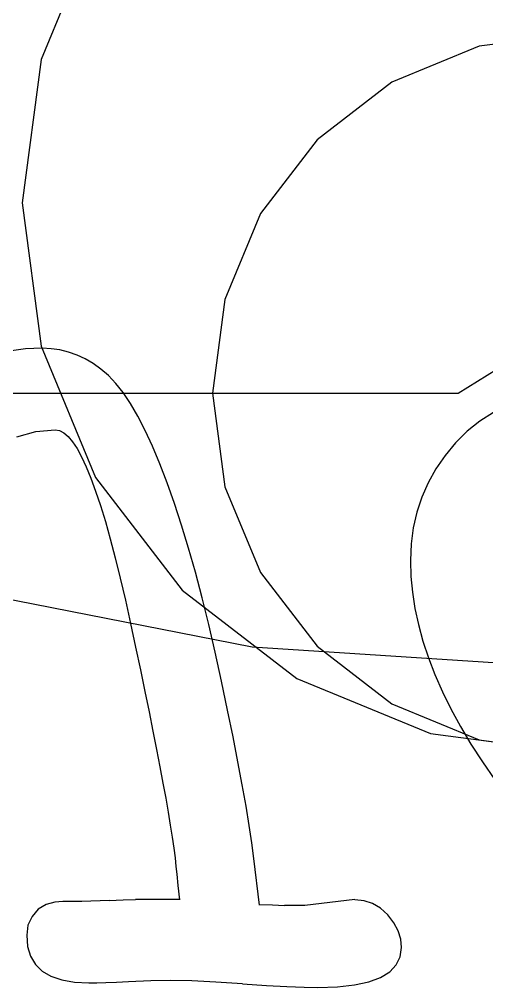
# Model space of a CAD drawing. Extents: x -257 to 298, y -311 to 343.
# Drawn here: x -3.4 to -0.52, y 7.48 to 13.45 of the extents above; entities that cross this region are included whole.
import ezdxf

# ---------------------------------------------------------------- set-up
doc = ezdxf.new("R2010")
doc.units = 0

msp = doc.modelspace()

# ---------------------------------------------------------------- linework, layer by layer
at = {"layer": 'Layer 1'}
for p, q in [((-2.932939, 14.00923), (-3.269434, 13.199539)), ((-2.932939, 14.00923), (-3.269434, 13.199539)), ((-2.932939, 14.00923), (-3.269434, 13.199539)), ((-2.932939, 14.00923), (-3.269434, 13.199539)), ((-2.932939, 14.00923), (-3.269434, 13.199539)), ((-2.932939, 14.00923), (-3.269434, 13.199539)), ((-2.932939, 14.00923), (-3.269434, 13.199539)), ((-2.932939, 14.00923), (-3.269434, 13.199539)), ((-2.932939, 14.00923), (-3.269434, 13.199539)), ((-2.932939, 14.00923), (-3.269434, 13.199539)), ((0, 13.35593), (-0.56823, 13.281798)), ((0, 13.35593), (-0.56823, 13.281798)), ((0, 13.35593), (-0.56823, 13.281798)), ((0, 13.35593), (-0.56823, 13.281798)), ((0, 13.35593), (-0.56823, 13.281798)), ((0, 13.35593), (-0.56823, 13.281798)), ((0, 13.35593), (-0.56823, 13.281798)), ((0, 13.35593), (-0.56823, 13.281798)), ((-0.56823, 13.281798), (-1.106665, 13.0594)), ((-0.56823, 13.281798), (-1.106665, 13.0594)), ((-0.56823, 13.281798), (-1.106665, 13.0594)), ((-0.56823, 13.281798), (-1.106665, 13.0594)), ((-0.56823, 13.281798), (-1.106665, 13.0594)), ((-0.56823, 13.281798), (-1.106665, 13.0594)), ((-0.56823, 13.281798), (-1.106665, 13.0594)), ((-0.56823, 13.281798), (-1.106665, 13.0594)), ((-3.269434, 13.199539), (-3.386665, 12.3159)), ((-3.269434, 13.199539), (-3.386665, 12.3159)), ((-3.269434, 13.199539), (-3.386665, 12.3159)), ((-3.269434, 13.199539), (-3.386665, 12.3159)), ((-3.269434, 13.199539), (-3.386665, 12.3159)), ((-3.269434, 13.199539), (-3.386665, 12.3159)), ((-3.269434, 13.199539), (-3.386665, 12.3159)), ((-3.269434, 13.199539), (-3.386665, 12.3159)), ((-3.269434, 13.199539), (-3.386665, 12.3159)), ((-3.269434, 13.199539), (-3.386665, 12.3159)), ((-1.106665, 13.0594), (-1.568484, 12.704301)), ((-1.106665, 13.0594), (-1.568484, 12.704301)), ((-1.106665, 13.0594), (-1.568484, 12.704301)), ((-1.106665, 13.0594), (-1.568484, 12.704301)), ((-1.106665, 13.0594), (-1.568484, 12.704301)), ((-1.106665, 13.0594), (-1.568484, 12.704301)), ((-1.106665, 13.0594), (-1.568484, 12.704301)), ((-1.106665, 13.0594), (-1.568484, 12.704301)), ((-1.568484, 12.704301), (-1.9168, 12.249265)), ((-1.568484, 12.704301), (-1.9168, 12.249265)), ((-1.568484, 12.704301), (-1.9168, 12.249265)), ((-1.568484, 12.704301), (-1.9168, 12.249265)), ((-1.568484, 12.704301), (-1.9168, 12.249265)), ((-1.568484, 12.704301), (-1.9168, 12.249265)), ((-1.568484, 12.704301), (-1.9168, 12.249265)), ((-1.568484, 12.704301), (-1.9168, 12.249265)), ((-3.386665, 12.3159), (-3.269433, 11.432261)), ((-3.386665, 12.3159), (-3.269433, 11.432261)), ((-3.386665, 12.3159), (-3.269433, 11.432261)), ((-3.386665, 12.3159), (-3.269433, 11.432261)), ((-3.386665, 12.3159), (-3.269433, 11.432261)), ((-3.386665, 12.3159), (-3.269433, 11.432261)), ((-3.386665, 12.3159), (-3.269433, 11.432261)), ((-3.386665, 12.3159), (-3.269433, 11.432261)), ((-3.386665, 12.3159), (-3.269433, 11.432261)), ((-3.386665, 12.3159), (-3.269433, 11.432261)), ((-1.9168, 12.249265), (-2.136715, 11.720097)), ((-1.9168, 12.249265), (-2.136715, 11.720097)), ((-1.9168, 12.249265), (-2.136715, 11.720097)), ((-1.9168, 12.249265), (-2.136715, 11.720097)), ((-1.9168, 12.249265), (-2.136715, 11.720097)), ((-1.9168, 12.249265), (-2.136715, 11.720097)), ((-1.9168, 12.249265), (-2.136715, 11.720097)), ((-1.9168, 12.249265), (-2.136715, 11.720097)), ((-2.136715, 11.720097), (-2.21333, 11.1426)), ((-2.136715, 11.720097), (-2.21333, 11.1426)), ((-2.136715, 11.720097), (-2.21333, 11.1426)), ((-2.136715, 11.720097), (-2.21333, 11.1426)), ((-2.136715, 11.720097), (-2.21333, 11.1426)), ((-2.136715, 11.720097), (-2.21333, 11.1426)), ((-2.136715, 11.720097), (-2.21333, 11.1426)), ((-2.136715, 11.720097), (-2.21333, 11.1426)), ((-3.365113, 11.415067), (-3.465274, 11.401238)), ((-3.365113, 11.415067), (-3.465274, 11.401238)), ((-3.365113, 11.415067), (-3.465274, 11.401238)), ((-3.365113, 11.415067), (-3.465274, 11.401238)), ((-3.365113, 11.415067), (-3.465274, 11.401238)), ((-3.26279, 11.4193), (-3.365113, 11.415067)), ((-3.26279, 11.4193), (-3.365113, 11.415067)), ((-3.26279, 11.4193), (-3.365113, 11.415067)), ((-3.26279, 11.4193), (-3.365113, 11.415067)), ((-3.26279, 11.4193), (-3.365113, 11.415067)), ((-3.269433, 11.432261), (-2.932936, 10.62257)), ((-3.269433, 11.432261), (-2.932936, 10.62257)), ((-3.269433, 11.432261), (-2.932936, 10.62257)), ((-3.269433, 11.432261), (-2.932936, 10.62257)), ((-3.269433, 11.432261), (-2.932936, 10.62257)), ((-3.269433, 11.432261), (-2.932936, 10.62257)), ((-3.269433, 11.432261), (-2.932936, 10.62257)), ((-3.269433, 11.432261), (-2.932936, 10.62257)), ((-3.269433, 11.432261), (-2.932936, 10.62257)), ((-3.269433, 11.432261), (-2.932936, 10.62257)), ((-3.206588, 11.416233), (-3.262793, 11.419056)), ((-3.206588, 11.416233), (-3.262793, 11.419056)), ((-3.206588, 11.416233), (-3.262793, 11.419056)), ((-3.206588, 11.416233), (-3.262793, 11.419056)), ((-3.206588, 11.416233), (-3.262793, 11.419056)), ((-3.152544, 11.408331), (-3.206588, 11.416233)), ((-3.152544, 11.408331), (-3.206588, 11.416233)), ((-3.152544, 11.408331), (-3.206588, 11.416233)), ((-3.152544, 11.408331), (-3.206588, 11.416233)), ((-3.152544, 11.408331), (-3.206588, 11.416233)), ((-3.099221, 11.395349), (-3.152544, 11.408331)), ((-3.099221, 11.395349), (-3.152544, 11.408331)), ((-3.099221, 11.395349), (-3.152544, 11.408331)), ((-3.099221, 11.395349), (-3.152544, 11.408331)), ((-3.099221, 11.395349), (-3.152544, 11.408331)), ((-3.047339, 11.376722), (-3.099221, 11.395349)), ((-3.047339, 11.376722), (-3.099221, 11.395349)), ((-3.047339, 11.376722), (-3.099221, 11.395349)), ((-3.047339, 11.376722), (-3.099221, 11.395349)), ((-3.047339, 11.376722), (-3.099221, 11.395349)), ((-2.996898, 11.353016), (-3.047339, 11.376722)), ((-2.996898, 11.353016), (-3.047339, 11.376722)), ((-2.996898, 11.353016), (-3.047339, 11.376722)), ((-2.996898, 11.353016), (-3.047339, 11.376722)), ((-2.996898, 11.353016), (-3.047339, 11.376722)), ((-2.947899, 11.324173), (-2.996898, 11.353016)), ((-2.947899, 11.324173), (-2.996898, 11.353016)), ((-2.947899, 11.324173), (-2.996898, 11.353016)), ((-2.947899, 11.324173), (-2.996898, 11.353016)), ((-2.947899, 11.324173), (-2.996898, 11.353016)), ((-2.900341, 11.2896), (-2.947899, 11.324173)), ((-2.900341, 11.2896), (-2.947899, 11.324173)), ((-2.900341, 11.2896), (-2.947899, 11.324173)), ((-2.900341, 11.2896), (-2.947899, 11.324173)), ((-2.900341, 11.2896), (-2.947899, 11.324173)), ((-2.854223, 11.249948), (-2.900341, 11.2896)), ((-2.854223, 11.249948), (-2.900341, 11.2896)), ((-2.854223, 11.249948), (-2.900341, 11.2896)), ((-2.854223, 11.249948), (-2.900341, 11.2896)), ((-2.854223, 11.249948), (-2.900341, 11.2896)), ((-0.698142, 11.1426), (-0.459628, 11.290005)), ((-0.698142, 11.1426), (-0.459628, 11.290005)), ((-0.698142, 11.1426), (-0.459628, 11.290005)), ((-0.698142, 11.1426), (-0.459628, 11.290005)), ((-0.698142, 11.1426), (-0.459628, 11.290005)), ((-0.698142, 11.1426), (-0.459628, 11.290005)), ((-0.698142, 11.1426), (-0.459628, 11.290005)), ((-0.698142, 11.1426), (-0.459628, 11.290005)), ((-0.698142, 11.1426), (-0.459628, 11.290005)), ((-0.698142, 11.1426), (-0.459628, 11.290005)), ((-2.808827, 11.202394), (-2.854223, 11.249948)), ((-2.808827, 11.202394), (-2.854223, 11.249948)), ((-2.808827, 11.202394), (-2.854223, 11.249948)), ((-2.808827, 11.202394), (-2.854223, 11.249948)), ((-2.808827, 11.202394), (-2.854223, 11.249948)), ((-2.76343, 11.14547), (-2.808827, 11.202394)), ((-2.76343, 11.14547), (-2.808827, 11.202394)), ((-2.76343, 11.14547), (-2.808827, 11.202394)), ((-2.76343, 11.14547), (-2.808827, 11.202394)), ((-2.76343, 11.14547), (-2.808827, 11.202394)), ((-26.8266, 11.1425), (-0.698141, 11.1425)), ((-26.8266, 11.1425), (-0.698141, 11.1425)), ((-26.8266, 11.1425), (-0.698141, 11.1425)), ((-26.8266, 11.1425), (-0.698141, 11.1425)), ((-26.8266, 11.1425), (-0.698141, 11.1425)), ((-26.8266, 11.1425), (-0.698141, 11.1425)), ((-26.8266, 11.1425), (-0.698141, 11.1425)), ((-26.8266, 11.1425), (-0.698141, 11.1425)), ((-26.8266, 11.1425), (-0.698141, 11.1425)), ((-26.8266, 11.1425), (-0.698141, 11.1425)), ((-2.718034, 11.077736), (-2.76343, 11.14547)), ((-2.718034, 11.077736), (-2.76343, 11.14547)), ((-2.718034, 11.077736), (-2.76343, 11.14547)), ((-2.718034, 11.077736), (-2.76343, 11.14547)), ((-2.718034, 11.077736), (-2.76343, 11.14547)), ((-2.21333, 11.1426), (-2.136715, 10.565103)), ((-2.21333, 11.1426), (-2.136715, 10.565103)), ((-2.21333, 11.1426), (-2.136715, 10.565103)), ((-2.21333, 11.1426), (-2.136715, 10.565103)), ((-2.21333, 11.1426), (-2.136715, 10.565103)), ((-2.21333, 11.1426), (-2.136715, 10.565103)), ((-2.21333, 11.1426), (-2.136715, 10.565103)), ((-2.21333, 11.1426), (-2.136715, 10.565103)), ((-2.672637, 10.999928), (-2.718034, 11.077736)), ((-2.672637, 10.999928), (-2.718034, 11.077736)), ((-2.672637, 10.999928), (-2.718034, 11.077736)), ((-2.672637, 10.999928), (-2.718034, 11.077736)), ((-2.672637, 10.999928), (-2.718034, 11.077736)), ((-2.62724, 10.912016), (-2.672637, 10.999928)), ((-2.62724, 10.912016), (-2.672637, 10.999928)), ((-2.62724, 10.912016), (-2.672637, 10.999928)), ((-2.62724, 10.912016), (-2.672637, 10.999928)), ((-2.62724, 10.912016), (-2.672637, 10.999928)), ((-0.481348, 11.022317), (-0.564215, 10.969711)), ((-0.481348, 11.022317), (-0.564215, 10.969711)), ((-0.481348, 11.022317), (-0.564215, 10.969711)), ((-0.481348, 11.022317), (-0.564215, 10.969711)), ((-0.481348, 11.022317), (-0.564215, 10.969711)), ((-0.564215, 10.969711), (-0.642038, 10.907029)), ((-0.564215, 10.969711), (-0.642038, 10.907029)), ((-0.564215, 10.969711), (-0.642038, 10.907029)), ((-0.564215, 10.969711), (-0.642038, 10.907029)), ((-0.564215, 10.969711), (-0.642038, 10.907029)), ((-3.419151, 10.872408), (-3.300976, 10.90557)), ((-3.419151, 10.872408), (-3.300976, 10.90557)), ((-3.419151, 10.872408), (-3.300976, 10.90557)), ((-3.419151, 10.872408), (-3.300976, 10.90557)), ((-3.419151, 10.872408), (-3.300976, 10.90557)), ((-3.300976, 10.90557), (-3.182801, 10.916294)), ((-3.300976, 10.90557), (-3.182801, 10.916294)), ((-3.300976, 10.90557), (-3.182801, 10.916294)), ((-3.300976, 10.90557), (-3.182801, 10.916294)), ((-3.300976, 10.90557), (-3.182801, 10.916294)), ((-3.18281, 10.9163), (-3.156149, 10.912067)), ((-3.18281, 10.9163), (-3.156149, 10.912067)), ((-3.18281, 10.9163), (-3.156149, 10.912067)), ((-3.18281, 10.9163), (-3.156149, 10.912067)), ((-3.18281, 10.9163), (-3.156149, 10.912067)), ((-3.156149, 10.912067), (-3.129487, 10.897673)), ((-3.156149, 10.912067), (-3.129487, 10.897673)), ((-3.156149, 10.912067), (-3.129487, 10.897673)), ((-3.156149, 10.912067), (-3.129487, 10.897673)), ((-3.156149, 10.912067), (-3.129487, 10.897673)), ((-3.129487, 10.897673), (-3.102826, 10.874531)), ((-3.129487, 10.897673), (-3.102826, 10.874531)), ((-3.129487, 10.897673), (-3.102826, 10.874531)), ((-3.129487, 10.897673), (-3.102826, 10.874531)), ((-3.129487, 10.897673), (-3.102826, 10.874531)), ((-3.102826, 10.874531), (-3.075444, 10.841398)), ((-3.102826, 10.874531), (-3.075444, 10.841398)), ((-3.102826, 10.874531), (-3.075444, 10.841398)), ((-3.102826, 10.874531), (-3.075444, 10.841398)), ((-3.102826, 10.874531), (-3.075444, 10.841398)), ((-2.581844, 10.814734), (-2.62724, 10.912016)), ((-2.581844, 10.814734), (-2.62724, 10.912016)), ((-2.581844, 10.814734), (-2.62724, 10.912016)), ((-2.581844, 10.814734), (-2.62724, 10.912016)), ((-2.581844, 10.814734), (-2.62724, 10.912016)), ((-0.642038, 10.907029), (-0.714096, 10.834978)), ((-0.642038, 10.907029), (-0.714096, 10.834978)), ((-0.642038, 10.907029), (-0.714096, 10.834978)), ((-0.642038, 10.907029), (-0.714096, 10.834978)), ((-0.642038, 10.907029), (-0.714096, 10.834978)), ((-3.075444, 10.841398), (-3.047341, 10.799601)), ((-3.075444, 10.841398), (-3.047341, 10.799601)), ((-3.075444, 10.841398), (-3.047341, 10.799601)), ((-3.075444, 10.841398), (-3.047341, 10.799601)), ((-3.075444, 10.841398), (-3.047341, 10.799601)), ((-2.537168, 10.706643), (-2.581844, 10.814734)), ((-2.537168, 10.706643), (-2.581844, 10.814734)), ((-2.537168, 10.706643), (-2.581844, 10.814734)), ((-2.537168, 10.706643), (-2.581844, 10.814734)), ((-2.537168, 10.706643), (-2.581844, 10.814734)), ((-0.714096, 10.834978), (-0.779669, 10.756436)), ((-0.714096, 10.834978), (-0.779669, 10.756436)), ((-0.714096, 10.834978), (-0.779669, 10.756436)), ((-0.714096, 10.834978), (-0.779669, 10.756436)), ((-0.714096, 10.834978), (-0.779669, 10.756436)), ((-3.047341, 10.799601), (-3.019237, 10.748434)), ((-3.047341, 10.799601), (-3.019237, 10.748434)), ((-3.047341, 10.799601), (-3.019237, 10.748434)), ((-3.047341, 10.799601), (-3.019237, 10.748434)), ((-3.047341, 10.799601), (-3.019237, 10.748434)), ((-0.779669, 10.756436), (-0.835874, 10.674281)), ((-0.779669, 10.756436), (-0.835874, 10.674281)), ((-0.779669, 10.756436), (-0.835874, 10.674281)), ((-0.779669, 10.756436), (-0.835874, 10.674281)), ((-0.779669, 10.756436), (-0.835874, 10.674281)), ((-3.019237, 10.748434), (-2.991133, 10.687192)), ((-3.019237, 10.748434), (-2.991133, 10.687192)), ((-3.019237, 10.748434), (-2.991133, 10.687192)), ((-3.019237, 10.748434), (-2.991133, 10.687192)), ((-3.019237, 10.748434), (-2.991133, 10.687192)), ((-2.491772, 10.588477), (-2.537168, 10.706643)), ((-2.491772, 10.588477), (-2.537168, 10.706643)), ((-2.491772, 10.588477), (-2.537168, 10.706643)), ((-2.491772, 10.588477), (-2.537168, 10.706643)), ((-2.491772, 10.588477), (-2.537168, 10.706643)), ((-2.991133, 10.687192), (-2.96231, 10.617286)), ((-2.991133, 10.687192), (-2.96231, 10.617286)), ((-2.991133, 10.687192), (-2.96231, 10.617286)), ((-2.991133, 10.687192), (-2.96231, 10.617286)), ((-2.991133, 10.687192), (-2.96231, 10.617286)), ((-0.835874, 10.674281), (-0.884153, 10.588542)), ((-0.835874, 10.674281), (-0.884153, 10.588542)), ((-0.835874, 10.674281), (-0.884153, 10.588542)), ((-0.835874, 10.674281), (-0.884153, 10.588542)), ((-0.835874, 10.674281), (-0.884153, 10.588542)), ((-2.96231, 10.617286), (-2.932766, 10.53801)), ((-2.96231, 10.617286), (-2.932766, 10.53801)), ((-2.96231, 10.617286), (-2.932766, 10.53801)), ((-2.96231, 10.617286), (-2.932766, 10.53801)), ((-2.96231, 10.617286), (-2.932766, 10.53801)), ((-2.932936, 10.62257), (-2.399971, 9.926311)), ((-2.932936, 10.62257), (-2.399971, 9.926311)), ((-2.932936, 10.62257), (-2.399971, 9.926311)), ((-2.932936, 10.62257), (-2.399971, 9.926311)), ((-2.932936, 10.62257), (-2.399971, 9.926311)), ((-2.932936, 10.62257), (-2.399971, 9.926311)), ((-2.932936, 10.62257), (-2.399971, 9.926311)), ((-2.932936, 10.62257), (-2.399971, 9.926311)), ((-2.932936, 10.62257), (-2.399971, 9.926311)), ((-2.932936, 10.62257), (-2.399971, 9.926311)), ((-2.447096, 10.461646), (-2.491772, 10.588477)), ((-2.447096, 10.461646), (-2.491772, 10.588477)), ((-2.447096, 10.461646), (-2.491772, 10.588477)), ((-2.447096, 10.461646), (-2.491772, 10.588477)), ((-2.447096, 10.461646), (-2.491772, 10.588477)), ((-0.884153, 10.588542), (-0.923064, 10.499896)), ((-0.884153, 10.588542), (-0.923064, 10.499896)), ((-0.884153, 10.588542), (-0.923064, 10.499896)), ((-0.884153, 10.588542), (-0.923064, 10.499896)), ((-0.884153, 10.588542), (-0.923064, 10.499896)), ((-2.932766, 10.53801), (-2.903223, 10.449392)), ((-2.932766, 10.53801), (-2.903223, 10.449392)), ((-2.932766, 10.53801), (-2.903223, 10.449392)), ((-2.932766, 10.53801), (-2.903223, 10.449392)), ((-2.932766, 10.53801), (-2.903223, 10.449392)), ((-2.136715, 10.565103), (-1.9168, 10.035935)), ((-2.136715, 10.565103), (-1.9168, 10.035935)), ((-2.136715, 10.565103), (-1.9168, 10.035935)), ((-2.136715, 10.565103), (-1.9168, 10.035935)), ((-2.136715, 10.565103), (-1.9168, 10.035935)), ((-2.136715, 10.565103), (-1.9168, 10.035935)), ((-2.136715, 10.565103), (-1.9168, 10.035935)), ((-2.136715, 10.565103), (-1.9168, 10.035935)), ((-2.40386, 10.327619), (-2.447096, 10.461646)), ((-2.40386, 10.327619), (-2.447096, 10.461646)), ((-2.40386, 10.327619), (-2.447096, 10.461646)), ((-2.40386, 10.327619), (-2.447096, 10.461646)), ((-2.40386, 10.327619), (-2.447096, 10.461646)), ((-0.923064, 10.499896), (-0.954049, 10.40696)), ((-0.923064, 10.499896), (-0.954049, 10.40696)), ((-0.923064, 10.499896), (-0.954049, 10.40696)), ((-0.923064, 10.499896), (-0.954049, 10.40696)), ((-0.923064, 10.499896), (-0.954049, 10.40696)), ((-2.903223, 10.449392), (-2.872958, 10.351404)), ((-2.903223, 10.449392), (-2.872958, 10.351404)), ((-2.903223, 10.449392), (-2.872958, 10.351404)), ((-2.903223, 10.449392), (-2.872958, 10.351404)), ((-2.903223, 10.449392), (-2.872958, 10.351404)), ((-0.954049, 10.40696), (-0.975667, 10.311118)), ((-0.954049, 10.40696), (-0.975667, 10.311118)), ((-0.954049, 10.40696), (-0.975667, 10.311118)), ((-0.954049, 10.40696), (-0.975667, 10.311118)), ((-0.954049, 10.40696), (-0.975667, 10.311118)), ((-2.872958, 10.351404), (-2.842694, 10.244019)), ((-2.872958, 10.351404), (-2.842694, 10.244019)), ((-2.872958, 10.351404), (-2.842694, 10.244019)), ((-2.872958, 10.351404), (-2.842694, 10.244019)), ((-2.872958, 10.351404), (-2.842694, 10.244019)), ((-2.360626, 10.186395), (-2.40386, 10.327619)), ((-2.360626, 10.186395), (-2.40386, 10.327619)), ((-2.360626, 10.186395), (-2.40386, 10.327619)), ((-2.360626, 10.186395), (-2.40386, 10.327619)), ((-2.360626, 10.186395), (-2.40386, 10.327619)), ((-0.975667, 10.311118), (-0.988637, 10.212396)), ((-0.975667, 10.311118), (-0.988637, 10.212396)), ((-0.975667, 10.311118), (-0.988637, 10.212396)), ((-0.975667, 10.311118), (-0.988637, 10.212396)), ((-0.975667, 10.311118), (-0.988637, 10.212396)), ((-2.842694, 10.244019), (-2.811709, 10.127292)), ((-2.842694, 10.244019), (-2.811709, 10.127292)), ((-2.842694, 10.244019), (-2.811709, 10.127292)), ((-2.842694, 10.244019), (-2.811709, 10.127292)), ((-2.842694, 10.244019), (-2.811709, 10.127292)), ((-0.988637, 10.212396), (-0.992961, 10.109357)), ((-0.988637, 10.212396), (-0.992961, 10.109357)), ((-0.988637, 10.212396), (-0.992961, 10.109357)), ((-0.988637, 10.212396), (-0.992961, 10.109357)), ((-0.988637, 10.212396), (-0.992961, 10.109357)), ((-2.318111, 10.037212), (-2.360626, 10.186395)), ((-2.318111, 10.037212), (-2.360626, 10.186395)), ((-2.318111, 10.037212), (-2.360626, 10.186395)), ((-2.318111, 10.037212), (-2.360626, 10.186395)), ((-2.318111, 10.037212), (-2.360626, 10.186395)), ((-2.811709, 10.127292), (-2.780724, 10.001195)), ((-2.811709, 10.127292), (-2.780724, 10.001195)), ((-2.811709, 10.127292), (-2.780724, 10.001195)), ((-2.811709, 10.127292), (-2.780724, 10.001195)), ((-2.811709, 10.127292), (-2.780724, 10.001195)), ((-0.992961, 10.1093), (-0.990079, 10.012018)), ((-0.992961, 10.1093), (-0.990079, 10.012018)), ((-0.992961, 10.1093), (-0.990079, 10.012018)), ((-0.992961, 10.1093), (-0.990079, 10.012018)), ((-0.992961, 10.1093), (-0.990079, 10.012018)), ((-2.277038, 9.880127), (-2.318111, 10.037212)), ((-2.277038, 9.880127), (-2.318111, 10.037212)), ((-2.277038, 9.880127), (-2.318111, 10.037212)), ((-2.277038, 9.880127), (-2.318111, 10.037212)), ((-2.277038, 9.880127), (-2.318111, 10.037212)), ((-1.9168, 10.035935), (-1.568484, 9.580899)), ((-1.9168, 10.035935), (-1.568484, 9.580899)), ((-1.9168, 10.035935), (-1.568484, 9.580899)), ((-1.9168, 10.035935), (-1.568484, 9.580899)), ((-1.9168, 10.035935), (-1.568484, 9.580899)), ((-1.9168, 10.035935), (-1.568484, 9.580899)), ((-1.9168, 10.035935), (-1.568484, 9.580899)), ((-1.9168, 10.035935), (-1.568484, 9.580899)), ((-2.780724, 10.001195), (-2.749018, 9.865728)), ((-2.780724, 10.001195), (-2.749018, 9.865728)), ((-2.780724, 10.001195), (-2.749018, 9.865728)), ((-2.780724, 10.001195), (-2.749018, 9.865728)), ((-2.780724, 10.001195), (-2.749018, 9.865728)), ((-0.990079, 10.012018), (-0.980711, 9.914002)), ((-0.990079, 10.012018), (-0.980711, 9.914002)), ((-0.990079, 10.012018), (-0.980711, 9.914002)), ((-0.990079, 10.012018), (-0.980711, 9.914002)), ((-0.990079, 10.012018), (-0.980711, 9.914002)), ((-3.91258, 9.959643), (-1.969112, 9.576811)), ((-3.91258, 9.959643), (-1.969112, 9.576811)), ((-3.91258, 9.959643), (-1.969112, 9.576811)), ((-3.91258, 9.959643), (-1.969112, 9.576811)), ((-3.91258, 9.959643), (-1.969112, 9.576811)), ((-2.399971, 9.926311), (-1.693333, 9.382966)), ((-2.399971, 9.926311), (-1.693333, 9.382966)), ((-2.399971, 9.926311), (-1.693333, 9.382966)), ((-2.399971, 9.926311), (-1.693333, 9.382966)), ((-2.399971, 9.926311), (-1.693333, 9.382966)), ((-2.399971, 9.926311), (-1.693333, 9.382966)), ((-2.399971, 9.926311), (-1.693333, 9.382966)), ((-2.399971, 9.926311), (-1.693333, 9.382966)), ((-2.399971, 9.926311), (-1.693333, 9.382966)), ((-2.399971, 9.926311), (-1.693333, 9.382966)), ((-0.980711, 9.914002), (-0.965579, 9.814576)), ((-0.980711, 9.914002), (-0.965579, 9.814576)), ((-0.980711, 9.914002), (-0.965579, 9.814576)), ((-0.980711, 9.914002), (-0.965579, 9.814576)), ((-0.980711, 9.914002), (-0.965579, 9.814576)), ((-2.749018, 9.865728), (-2.717312, 9.720892)), ((-2.749018, 9.865728), (-2.717312, 9.720892)), ((-2.749018, 9.865728), (-2.717312, 9.720892)), ((-2.749018, 9.865728), (-2.717312, 9.720892)), ((-2.749018, 9.865728), (-2.717312, 9.720892)), ((-2.235965, 9.715846), (-2.277038, 9.880127)), ((-2.235965, 9.715846), (-2.277038, 9.880127)), ((-2.235965, 9.715846), (-2.277038, 9.880127)), ((-2.235965, 9.715846), (-2.277038, 9.880127)), ((-2.235965, 9.715846), (-2.277038, 9.880127)), ((-0.965579, 9.814576), (-0.943962, 9.714415)), ((-0.965579, 9.814576), (-0.943962, 9.714415)), ((-0.965579, 9.814576), (-0.943962, 9.714415)), ((-0.965579, 9.814576), (-0.943962, 9.714415)), ((-0.965579, 9.814576), (-0.943962, 9.714415)), ((-2.717312, 9.720892), (-2.686327, 9.574616)), ((-2.717312, 9.720892), (-2.686327, 9.574616)), ((-2.717312, 9.720892), (-2.686327, 9.574616)), ((-2.717312, 9.720892), (-2.686327, 9.574616)), ((-2.717312, 9.720892), (-2.686327, 9.574616)), ((-2.196333, 9.54434), (-2.235965, 9.715846)), ((-2.196333, 9.54434), (-2.235965, 9.715846)), ((-2.196333, 9.54434), (-2.235965, 9.715846)), ((-2.196333, 9.54434), (-2.235965, 9.715846)), ((-2.196333, 9.54434), (-2.235965, 9.715846)), ((-0.943962, 9.714415), (-0.915859, 9.612815)), ((-0.943962, 9.714415), (-0.915859, 9.612815)), ((-0.943962, 9.714415), (-0.915859, 9.612815)), ((-0.943962, 9.714415), (-0.915859, 9.612815)), ((-0.943962, 9.714415), (-0.915859, 9.612815)), ((-2.686327, 9.574616), (-2.656784, 9.435537)), ((-2.686327, 9.574616), (-2.656784, 9.435537)), ((-2.686327, 9.574616), (-2.656784, 9.435537)), ((-2.686327, 9.574616), (-2.656784, 9.435537)), ((-2.686327, 9.574616), (-2.656784, 9.435537)), ((-1.969112, 9.576811), (0, 9.4492)), ((-1.969112, 9.576811), (0, 9.4492)), ((-1.969112, 9.576811), (0, 9.4492)), ((-1.969112, 9.576811), (0, 9.4492)), ((-1.969112, 9.576811), (0, 9.4492)), ((-1.568484, 9.580899), (-1.106665, 9.2258)), ((-1.568484, 9.580899), (-1.106665, 9.2258)), ((-1.568484, 9.580899), (-1.106665, 9.2258)), ((-1.568484, 9.580899), (-1.106665, 9.2258)), ((-1.568484, 9.580899), (-1.106665, 9.2258)), ((-1.568484, 9.580899), (-1.106665, 9.2258)), ((-1.568484, 9.580899), (-1.106665, 9.2258)), ((-1.568484, 9.580899), (-1.106665, 9.2258)), ((-0.915859, 9.612815), (-0.881992, 9.509776)), ((-0.915859, 9.612815), (-0.881992, 9.509776)), ((-0.915859, 9.612815), (-0.881992, 9.509776)), ((-0.915859, 9.612815), (-0.881992, 9.509776)), ((-0.915859, 9.612815), (-0.881992, 9.509776)), ((-2.156701, 9.364931), (-2.196333, 9.54434)), ((-2.156701, 9.364931), (-2.196333, 9.54434)), ((-2.156701, 9.364931), (-2.196333, 9.54434)), ((-2.156701, 9.364931), (-2.196333, 9.54434)), ((-2.156701, 9.364931), (-2.196333, 9.54434)), ((-0.881992, 9.509776), (-0.841639, 9.406003)), ((-0.881992, 9.509776), (-0.841639, 9.406003)), ((-0.881992, 9.509776), (-0.841639, 9.406003)), ((-0.881992, 9.509776), (-0.841639, 9.406003)), ((-0.881992, 9.509776), (-0.841639, 9.406003)), ((-2.656784, 9.435537), (-2.629402, 9.302215)), ((-2.656784, 9.435537), (-2.629402, 9.302215)), ((-2.656784, 9.435537), (-2.629402, 9.302215)), ((-2.656784, 9.435537), (-2.629402, 9.302215)), ((-2.656784, 9.435537), (-2.629402, 9.302215)), ((-1.693333, 9.382966), (-0.869463, 9.042672)), ((-1.693333, 9.382966), (-0.869463, 9.042672)), ((-1.693333, 9.382966), (-0.869463, 9.042672)), ((-1.693333, 9.382966), (-0.869463, 9.042672)), ((-1.693333, 9.382966), (-0.869463, 9.042672)), ((-1.693333, 9.382966), (-0.869463, 9.042672)), ((-1.693333, 9.382966), (-0.869463, 9.042672)), ((-1.693333, 9.382966), (-0.869463, 9.042672)), ((-1.693333, 9.382966), (-0.869463, 9.042672)), ((-1.693333, 9.382966), (-0.869463, 9.042672)), ((-0.841639, 9.406003), (-0.795522, 9.300791)), ((-0.841639, 9.406003), (-0.795522, 9.300791)), ((-0.841639, 9.406003), (-0.795522, 9.300791)), ((-0.841639, 9.406003), (-0.795522, 9.300791)), ((-0.841639, 9.406003), (-0.795522, 9.300791)), ((-2.119231, 9.187667), (-2.156701, 9.364931)), ((-2.119231, 9.187667), (-2.156701, 9.364931)), ((-2.119231, 9.187667), (-2.156701, 9.364931)), ((-2.119231, 9.187667), (-2.156701, 9.364931)), ((-2.119231, 9.187667), (-2.156701, 9.364931)), ((-2.629402, 9.302215), (-2.603461, 9.176118)), ((-2.629402, 9.302215), (-2.603461, 9.176118)), ((-2.629402, 9.302215), (-2.603461, 9.176118)), ((-2.629402, 9.302215), (-2.603461, 9.176118)), ((-2.629402, 9.302215), (-2.603461, 9.176118)), ((-0.795522, 9.300791), (-0.74364, 9.194139)), ((-0.795522, 9.300791), (-0.74364, 9.194139)), ((-0.795522, 9.300791), (-0.74364, 9.194139)), ((-0.795522, 9.300791), (-0.74364, 9.194139)), ((-0.795522, 9.300791), (-0.74364, 9.194139)), ((-1.106665, 9.2258), (-0.56823, 9.003402)), ((-1.106665, 9.2258), (-0.56823, 9.003402)), ((-1.106665, 9.2258), (-0.56823, 9.003402)), ((-1.106665, 9.2258), (-0.56823, 9.003402)), ((-1.106665, 9.2258), (-0.56823, 9.003402)), ((-1.106665, 9.2258), (-0.56823, 9.003402)), ((-1.106665, 9.2258), (-0.56823, 9.003402)), ((-1.106665, 9.2258), (-0.56823, 9.003402)), ((-2.603461, 9.176118), (-2.579681, 9.056512)), ((-2.603461, 9.176118), (-2.579681, 9.056512)), ((-2.603461, 9.176118), (-2.579681, 9.056512)), ((-2.603461, 9.176118), (-2.579681, 9.056512)), ((-2.603461, 9.176118), (-2.579681, 9.056512)), ((-2.086084, 9.021918), (-2.119231, 9.187667)), ((-2.086084, 9.021918), (-2.119231, 9.187667)), ((-2.086084, 9.021918), (-2.119231, 9.187667)), ((-2.086084, 9.021918), (-2.119231, 9.187667)), ((-2.086084, 9.021918), (-2.119231, 9.187667)), ((-0.74364, 9.194139), (-0.684552, 9.086782)), ((-0.74364, 9.194139), (-0.684552, 9.086782)), ((-0.74364, 9.194139), (-0.684552, 9.086782)), ((-0.74364, 9.194139), (-0.684552, 9.086782)), ((-0.74364, 9.194139), (-0.684552, 9.086782)), ((-0.684552, 9.086782), (-0.6197, 8.977985)), ((-0.684552, 9.086782), (-0.6197, 8.977985)), ((-0.684552, 9.086782), (-0.6197, 8.977985)), ((-0.684552, 9.086782), (-0.6197, 8.977985)), ((-0.684552, 9.086782), (-0.6197, 8.977985)), ((-2.579681, 9.056512), (-2.557344, 8.943369)), ((-2.579681, 9.056512), (-2.557344, 8.943369)), ((-2.579681, 9.056512), (-2.557344, 8.943369)), ((-2.579681, 9.056512), (-2.557344, 8.943369)), ((-2.579681, 9.056512), (-2.557344, 8.943369)), ((-2.05582, 8.867712), (-2.086084, 9.021918)), ((-2.05582, 8.867712), (-2.086084, 9.021918)), ((-2.05582, 8.867712), (-2.086084, 9.021918)), ((-2.05582, 8.867712), (-2.086084, 9.021918)), ((-2.05582, 8.867712), (-2.086084, 9.021918)), ((-0.869463, 9.042672), (-0.000003, 8.92924)), ((-0.869463, 9.042672), (-0.000003, 8.92924)), ((-0.869463, 9.042672), (-0.000003, 8.92924)), ((-0.869463, 9.042672), (-0.000003, 8.92924)), ((-0.869463, 9.042672), (-0.000003, 8.92924)), ((-0.869463, 9.042672), (-0.000003, 8.92924)), ((-0.869463, 9.042672), (-0.000003, 8.92924)), ((-0.869463, 9.042672), (-0.000003, 8.92924)), ((-0.869463, 9.042672), (-0.000003, 8.92924)), ((-0.869463, 9.042672), (-0.000003, 8.92924)), ((-0.6197, 8.977985), (-0.549083, 8.868455)), ((-0.6197, 8.977985), (-0.549083, 8.868455)), ((-0.6197, 8.977985), (-0.549083, 8.868455)), ((-0.6197, 8.977985), (-0.549083, 8.868455)), ((-0.6197, 8.977985), (-0.549083, 8.868455)), ((-0.56823, 9.003402), (0, 8.92927)), ((-0.56823, 9.003402), (0, 8.92927)), ((-0.56823, 9.003402), (0, 8.92927)), ((-0.56823, 9.003402), (0, 8.92927)), ((-0.56823, 9.003402), (0, 8.92927)), ((-0.56823, 9.003402), (0, 8.92927)), ((-0.56823, 9.003402), (0, 8.92927)), ((-0.56823, 9.003402), (0, 8.92927)), ((-2.557344, 8.943369), (-2.536447, 8.837451)), ((-2.557344, 8.943369), (-2.536447, 8.837451)), ((-2.557344, 8.943369), (-2.536447, 8.837451)), ((-2.557344, 8.943369), (-2.536447, 8.837451)), ((-2.557344, 8.943369), (-2.536447, 8.837451)), ((-2.029158, 8.725754), (-2.05582, 8.867712)), ((-2.029158, 8.725754), (-2.05582, 8.867712)), ((-2.029158, 8.725754), (-2.05582, 8.867712)), ((-2.029158, 8.725754), (-2.05582, 8.867712)), ((-2.029158, 8.725754), (-2.05582, 8.867712)), ((-0.549083, 8.868455), (-0.471981, 8.757485)), ((-0.549083, 8.868455), (-0.471981, 8.757485)), ((-0.549083, 8.868455), (-0.471981, 8.757485)), ((-0.549083, 8.868455), (-0.471981, 8.757485)), ((-0.549083, 8.868455), (-0.471981, 8.757485)), ((-2.536447, 8.837451), (-2.518432, 8.73729)), ((-2.536447, 8.837451), (-2.518432, 8.73729)), ((-2.536447, 8.837451), (-2.518432, 8.73729)), ((-2.536447, 8.837451), (-2.518432, 8.73729)), ((-2.536447, 8.837451), (-2.518432, 8.73729)), ((-2.518432, 8.73729), (-2.501138, 8.644326)), ((-2.518432, 8.73729), (-2.501138, 8.644326)), ((-2.518432, 8.73729), (-2.501138, 8.644326)), ((-2.518432, 8.73729), (-2.501138, 8.644326)), ((-2.518432, 8.73729), (-2.501138, 8.644326)), ((-2.0061, 8.594634), (-2.029158, 8.725754)), ((-2.0061, 8.594634), (-2.029158, 8.725754)), ((-2.0061, 8.594634), (-2.029158, 8.725754)), ((-2.0061, 8.594634), (-2.029158, 8.725754)), ((-2.0061, 8.594634), (-2.029158, 8.725754)), ((-2.501138, 8.644326), (-2.486006, 8.557148)), ((-2.501138, 8.644326), (-2.486006, 8.557148)), ((-2.501138, 8.644326), (-2.486006, 8.557148)), ((-2.501138, 8.644326), (-2.486006, 8.557148)), ((-2.501138, 8.644326), (-2.486006, 8.557148)), ((-2.486006, 8.557148), (-2.473035, 8.477166)), ((-2.486006, 8.557148), (-2.473035, 8.477166)), ((-2.486006, 8.557148), (-2.473035, 8.477166)), ((-2.486006, 8.557148), (-2.473035, 8.477166)), ((-2.486006, 8.557148), (-2.473035, 8.477166)), ((-1.985923, 8.475734), (-2.0061, 8.594634)), ((-1.985923, 8.475734), (-2.0061, 8.594634)), ((-1.985923, 8.475734), (-2.0061, 8.594634)), ((-1.985923, 8.475734), (-2.0061, 8.594634)), ((-1.985923, 8.475734), (-2.0061, 8.594634)), ((-2.473035, 8.477166), (-2.461506, 8.403648)), ((-2.473035, 8.477166), (-2.461506, 8.403648)), ((-2.473035, 8.477166), (-2.461506, 8.403648)), ((-2.473035, 8.477166), (-2.461506, 8.403648)), ((-2.473035, 8.477166), (-2.461506, 8.403648)), ((-1.97007, 8.367643), (-1.985923, 8.475734)), ((-1.97007, 8.367643), (-1.985923, 8.475734)), ((-1.97007, 8.367643), (-1.985923, 8.475734)), ((-1.97007, 8.367643), (-1.985923, 8.475734)), ((-1.97007, 8.367643), (-1.985923, 8.475734)), ((-2.461506, 8.403648), (-2.451418, 8.336648)), ((-2.461506, 8.403648), (-2.451418, 8.336648)), ((-2.461506, 8.403648), (-2.451418, 8.336648)), ((-2.461506, 8.403648), (-2.451418, 8.336648)), ((-2.461506, 8.403648), (-2.451418, 8.336648)), ((-1.9571, 8.2718), (-1.97007, 8.367643)), ((-1.9571, 8.2718), (-1.97007, 8.367643)), ((-1.9571, 8.2718), (-1.97007, 8.367643)), ((-1.9571, 8.2718), (-1.97007, 8.367643)), ((-1.9571, 8.2718), (-1.97007, 8.367643)), ((-2.451418, 8.336648), (-2.443492, 8.276845)), ((-2.451418, 8.336648), (-2.443492, 8.276845)), ((-2.451418, 8.336648), (-2.443492, 8.276845)), ((-2.451418, 8.336648), (-2.443492, 8.276845)), ((-2.451418, 8.336648), (-2.443492, 8.276845)), ((-2.443492, 8.276845), (-2.437727, 8.2228)), ((-2.443492, 8.276845), (-2.437727, 8.2228)), ((-2.443492, 8.276845), (-2.437727, 8.2228)), ((-2.443492, 8.276845), (-2.437727, 8.2228)), ((-2.443492, 8.276845), (-2.437727, 8.2228)), ((-1.92323, 7.98444), (-1.957099, 8.272306)), ((-1.92323, 7.98444), (-1.957099, 8.272306)), ((-1.92323, 7.98444), (-1.957099, 8.272306)), ((-1.92323, 7.98444), (-1.957099, 8.272306)), ((-1.92323, 7.98444), (-1.957099, 8.272306)), ((-2.437727, 8.2228), (-2.433404, 8.175951)), ((-2.437727, 8.2228), (-2.433404, 8.175951)), ((-2.437727, 8.2228), (-2.433404, 8.175951)), ((-2.437727, 8.2228), (-2.433404, 8.175951)), ((-2.437727, 8.2228), (-2.433404, 8.175951)), ((-2.4334, 8.17596), (-2.426915, 8.105348)), ((-2.4334, 8.17596), (-2.426915, 8.105348)), ((-2.4334, 8.17596), (-2.426915, 8.105348)), ((-2.4334, 8.17596), (-2.426915, 8.105348)), ((-2.4334, 8.17596), (-2.426915, 8.105348)), ((-2.426915, 8.105348), (-2.416827, 8.017436)), ((-2.426915, 8.105348), (-2.416827, 8.017436)), ((-2.426915, 8.105348), (-2.416827, 8.017436)), ((-2.426915, 8.105348), (-2.416827, 8.017436)), ((-2.426915, 8.105348), (-2.416827, 8.017436)), ((-3.184965, 8.003691), (-3.237568, 7.987887)), ((-3.184965, 8.003691), (-3.237568, 7.987887)), ((-3.184965, 8.003691), (-3.237568, 7.987887)), ((-3.184965, 8.003691), (-3.237568, 7.987887)), ((-3.184965, 8.003691), (-3.237568, 7.987887)), ((-3.135245, 8.00736), (-3.184965, 8.003691)), ((-3.135245, 8.00736), (-3.184965, 8.003691)), ((-3.135245, 8.00736), (-3.184965, 8.003691)), ((-3.135245, 8.00736), (-3.184965, 8.003691)), ((-3.135245, 8.00736), (-3.184965, 8.003691)), ((-3.081922, 8.00736), (-3.135245, 8.00736)), ((-3.081922, 8.00736), (-3.135245, 8.00736)), ((-3.081922, 8.00736), (-3.135245, 8.00736)), ((-3.081922, 8.00736), (-3.135245, 8.00736)), ((-3.081922, 8.00736), (-3.135245, 8.00736)), ((-3.01707, 8.00736), (-3.081922, 8.00736)), ((-3.01707, 8.00736), (-3.081922, 8.00736)), ((-3.01707, 8.00736), (-3.081922, 8.00736)), ((-3.01707, 8.00736), (-3.081922, 8.00736)), ((-3.01707, 8.00736), (-3.081922, 8.00736)), ((-2.84991, 8.01266), (-3.01707, 8.007016)), ((-2.84991, 8.01266), (-3.01707, 8.007016)), ((-2.84991, 8.01266), (-3.01707, 8.007016)), ((-2.84991, 8.01266), (-3.01707, 8.007016)), ((-2.84991, 8.01266), (-3.01707, 8.007016)), ((-2.762712, 8.014608), (-2.849902, 8.010939)), ((-2.762712, 8.014608), (-2.849902, 8.010939)), ((-2.762712, 8.014608), (-2.849902, 8.010939)), ((-2.762712, 8.014608), (-2.849902, 8.010939)), ((-2.762712, 8.014608), (-2.849902, 8.010939)), ((-2.68633, 8.01743), (-2.762712, 8.014608)), ((-2.68633, 8.01743), (-2.762712, 8.014608)), ((-2.68633, 8.01743), (-2.762712, 8.014608)), ((-2.68633, 8.01743), (-2.762712, 8.014608)), ((-2.68633, 8.01743), (-2.762712, 8.014608)), ((-2.41683, 8.01831), (-2.68633, 8.01831)), ((-2.41683, 8.01831), (-2.68633, 8.01831)), ((-2.41683, 8.01831), (-2.68633, 8.01831)), ((-2.41683, 8.01831), (-2.68633, 8.01831)), ((-2.41683, 8.01831), (-2.68633, 8.01831)), ((-1.33451, 8.01831), (-1.643642, 7.981621)), ((-1.33451, 8.01831), (-1.643642, 7.981621)), ((-1.33451, 8.01831), (-1.643642, 7.981621)), ((-1.33451, 8.01831), (-1.643642, 7.981621)), ((-1.33451, 8.01831), (-1.643642, 7.981621)), ((-1.278306, 8.011592), (-1.334511, 8.017237)), ((-1.278306, 8.011592), (-1.334511, 8.017237)), ((-1.278306, 8.011592), (-1.334511, 8.017237)), ((-1.278306, 8.011592), (-1.334511, 8.017237)), ((-1.278306, 8.011592), (-1.334511, 8.017237)), ((-1.225704, 7.994377), (-1.278306, 8.011592)), ((-1.225704, 7.994377), (-1.278306, 8.011592)), ((-1.225704, 7.994377), (-1.278306, 8.011592)), ((-1.225704, 7.994377), (-1.278306, 8.011592)), ((-1.225704, 7.994377), (-1.278306, 8.011592)), ((-3.286567, 7.959072), (-3.324758, 7.915102)), ((-3.286567, 7.959072), (-3.324758, 7.915102)), ((-3.286567, 7.959072), (-3.324758, 7.915102)), ((-3.286567, 7.959072), (-3.324758, 7.915102)), ((-3.286567, 7.959072), (-3.324758, 7.915102)), ((-3.237568, 7.987887), (-3.286567, 7.959072)), ((-3.237568, 7.987887), (-3.286567, 7.959072)), ((-3.237568, 7.987887), (-3.286567, 7.959072)), ((-3.237568, 7.987887), (-3.286567, 7.959072)), ((-3.237568, 7.987887), (-3.286567, 7.959072)), ((-1.843249, 7.983512), (-1.923234, 7.987181)), ((-1.843249, 7.983512), (-1.923234, 7.987181)), ((-1.843249, 7.983512), (-1.923234, 7.987181)), ((-1.843249, 7.983512), (-1.923234, 7.987181)), ((-1.843249, 7.983512), (-1.923234, 7.987181)), ((-1.76975, 7.98069), (-1.843249, 7.983512)), ((-1.76975, 7.98069), (-1.843249, 7.983512)), ((-1.76975, 7.98069), (-1.843249, 7.983512)), ((-1.76975, 7.98069), (-1.843249, 7.983512)), ((-1.76975, 7.98069), (-1.843249, 7.983512)), ((-1.64365, 7.98162), (-1.76975, 7.98162)), ((-1.64365, 7.98162), (-1.76975, 7.98162)), ((-1.64365, 7.98162), (-1.76975, 7.98162)), ((-1.64365, 7.98162), (-1.76975, 7.98162)), ((-1.64365, 7.98162), (-1.76975, 7.98162)), ((-1.177424, 7.964828), (-1.225704, 7.994377)), ((-1.177424, 7.964828), (-1.225704, 7.994377)), ((-1.177424, 7.964828), (-1.225704, 7.994377)), ((-1.177424, 7.964828), (-1.225704, 7.994377)), ((-1.177424, 7.964828), (-1.225704, 7.994377)), ((-1.132748, 7.923765), (-1.177424, 7.964828)), ((-1.132748, 7.923765), (-1.177424, 7.964828)), ((-1.132748, 7.923765), (-1.177424, 7.964828)), ((-1.132748, 7.923765), (-1.177424, 7.964828)), ((-1.132748, 7.923765), (-1.177424, 7.964828)), ((-3.324758, 7.915102), (-3.349977, 7.860351)), ((-3.324758, 7.915102), (-3.349977, 7.860351)), ((-3.324758, 7.915102), (-3.349977, 7.860351)), ((-3.324758, 7.915102), (-3.349977, 7.860351)), ((-3.324758, 7.915102), (-3.349977, 7.860351)), ((-1.095278, 7.876211), (-1.132748, 7.923765)), ((-1.095278, 7.876211), (-1.132748, 7.923765)), ((-1.095278, 7.876211), (-1.132748, 7.923765)), ((-1.095278, 7.876211), (-1.132748, 7.923765)), ((-1.095278, 7.876211), (-1.132748, 7.923765)), ((-3.349977, 7.860351), (-3.357902, 7.798375)), ((-3.349977, 7.860351), (-3.357902, 7.798375)), ((-3.349977, 7.860351), (-3.357902, 7.798375)), ((-3.349977, 7.860351), (-3.357902, 7.798375)), ((-3.349977, 7.860351), (-3.357902, 7.798375)), ((-1.069337, 7.826483), (-1.095278, 7.876211)), ((-1.069337, 7.826483), (-1.095278, 7.876211)), ((-1.069337, 7.826483), (-1.095278, 7.876211)), ((-1.069337, 7.826483), (-1.095278, 7.876211)), ((-1.069337, 7.826483), (-1.095278, 7.876211)), ((-1.052764, 7.775316), (-1.069337, 7.826483)), ((-1.052764, 7.775316), (-1.069337, 7.826483)), ((-1.052764, 7.775316), (-1.069337, 7.826483)), ((-1.052764, 7.775316), (-1.069337, 7.826483)), ((-1.052764, 7.775316), (-1.069337, 7.826483)), ((-3.35791, 7.79837), (-3.352144, 7.729197)), ((-3.35791, 7.79837), (-3.352144, 7.729197)), ((-3.35791, 7.79837), (-3.352144, 7.729197)), ((-3.35791, 7.79837), (-3.352144, 7.729197)), ((-3.35791, 7.79837), (-3.352144, 7.729197)), ((-1.04772, 7.72271), (-1.052764, 7.775316)), ((-1.04772, 7.72271), (-1.052764, 7.775316)), ((-1.04772, 7.72271), (-1.052764, 7.775316)), ((-1.04772, 7.72271), (-1.052764, 7.775316)), ((-1.04772, 7.72271), (-1.052764, 7.775316)), ((-3.352144, 7.729197), (-3.33413, 7.6701)), ((-3.352144, 7.729197), (-3.33413, 7.6701)), ((-3.352144, 7.729197), (-3.33413, 7.6701)), ((-3.352144, 7.729197), (-3.33413, 7.6701)), ((-3.352144, 7.729197), (-3.33413, 7.6701)), ((-1.055651, 7.665365), (-1.047725, 7.722995)), ((-1.055651, 7.665365), (-1.047725, 7.722995)), ((-1.055651, 7.665365), (-1.047725, 7.722995)), ((-1.055651, 7.665365), (-1.047725, 7.722995)), ((-1.055651, 7.665365), (-1.047725, 7.722995)), ((-3.33413, 7.6701), (-3.303866, 7.618962)), ((-3.33413, 7.6701), (-3.303866, 7.618962)), ((-3.33413, 7.6701), (-3.303866, 7.618962)), ((-3.33413, 7.6701), (-3.303866, 7.618962)), ((-3.33413, 7.6701), (-3.303866, 7.618962)), ((-1.080151, 7.615637), (-1.055651, 7.665365)), ((-1.080151, 7.615637), (-1.055651, 7.665365)), ((-1.080151, 7.615637), (-1.055651, 7.665365)), ((-1.080151, 7.615637), (-1.055651, 7.665365)), ((-1.080151, 7.615637), (-1.055651, 7.665365)), ((-3.303866, 7.618962), (-3.262072, 7.57787)), ((-3.303866, 7.618962), (-3.262072, 7.57787)), ((-3.303866, 7.618962), (-3.262072, 7.57787)), ((-3.303866, 7.618962), (-3.262072, 7.57787)), ((-3.303866, 7.618962), (-3.262072, 7.57787)), ((-1.120503, 7.573135), (-1.080151, 7.615637)), ((-1.120503, 7.573135), (-1.080151, 7.615637)), ((-1.120503, 7.573135), (-1.080151, 7.615637)), ((-1.120503, 7.573135), (-1.080151, 7.615637)), ((-1.120503, 7.573135), (-1.080151, 7.615637)), ((-3.262072, 7.57787), (-3.208028, 7.545443)), ((-3.262072, 7.57787), (-3.208028, 7.545443)), ((-3.262072, 7.57787), (-3.208028, 7.545443)), ((-3.262072, 7.57787), (-3.208028, 7.545443)), ((-3.262072, 7.57787), (-3.208028, 7.545443)), ((-3.208028, 7.545443), (-3.141735, 7.523147)), ((-3.208028, 7.545443), (-3.141735, 7.523147)), ((-3.208028, 7.545443), (-3.141735, 7.523147)), ((-3.208028, 7.545443), (-3.141735, 7.523147)), ((-3.208028, 7.545443), (-3.141735, 7.523147)), ((-1.248767, 7.511723), (-1.176709, 7.538534)), ((-1.248767, 7.511723), (-1.176709, 7.538534)), ((-1.248767, 7.511723), (-1.176709, 7.538534)), ((-1.248767, 7.511723), (-1.176709, 7.538534)), ((-1.248767, 7.511723), (-1.176709, 7.538534)), ((-1.176709, 7.538534), (-1.120503, 7.573135)), ((-1.176709, 7.538534), (-1.120503, 7.573135)), ((-1.176709, 7.538534), (-1.120503, 7.573135)), ((-1.176709, 7.538534), (-1.120503, 7.573135)), ((-1.176709, 7.538534), (-1.120503, 7.573135)), ((-3.141735, 7.523147), (-3.063912, 7.508754)), ((-3.141735, 7.523147), (-3.063912, 7.508754)), ((-3.141735, 7.523147), (-3.063912, 7.508754)), ((-3.141735, 7.523147), (-3.063912, 7.508754)), ((-3.141735, 7.523147), (-3.063912, 7.508754)), ((-3.063912, 7.508754), (-2.973839, 7.504521)), ((-3.063912, 7.508754), (-2.973839, 7.504521)), ((-3.063912, 7.508754), (-2.973839, 7.504521)), ((-3.063912, 7.508754), (-2.973839, 7.504521)), ((-3.063912, 7.508754), (-2.973839, 7.504521)), ((-2.97384, 7.50438), (-2.925561, 7.50438)), ((-2.97384, 7.50438), (-2.925561, 7.50438)), ((-2.97384, 7.50438), (-2.925561, 7.50438)), ((-2.97384, 7.50438), (-2.925561, 7.50438)), ((-2.97384, 7.50438), (-2.925561, 7.50438)), ((-2.925561, 7.50438), (-2.869356, 7.507202)), ((-2.925561, 7.50438), (-2.869356, 7.507202)), ((-2.925561, 7.50438), (-2.869356, 7.507202)), ((-2.925561, 7.50438), (-2.869356, 7.507202)), ((-2.925561, 7.50438), (-2.869356, 7.507202)), ((-2.869356, 7.507202), (-2.803783, 7.510024)), ((-2.869356, 7.507202), (-2.803783, 7.510024)), ((-2.869356, 7.507202), (-2.803783, 7.510024)), ((-2.869356, 7.507202), (-2.803783, 7.510024)), ((-2.869356, 7.507202), (-2.803783, 7.510024)), ((-2.803783, 7.510024), (-2.730284, 7.514258)), ((-2.803783, 7.510024), (-2.730284, 7.514258)), ((-2.803783, 7.510024), (-2.730284, 7.514258)), ((-2.803783, 7.510024), (-2.730284, 7.514258)), ((-2.803783, 7.510024), (-2.730284, 7.514258)), ((-2.73028, 7.51313), (-2.591929, 7.518774)), ((-2.73028, 7.51313), (-2.591929, 7.518774)), ((-2.73028, 7.51313), (-2.591929, 7.518774)), ((-2.73028, 7.51313), (-2.591929, 7.518774)), ((-2.73028, 7.51313), (-2.591929, 7.518774)), ((-2.59193, 7.5188), (-2.473755, 7.521622)), ((-2.59193, 7.5188), (-2.473755, 7.521622)), ((-2.59193, 7.5188), (-2.473755, 7.521622)), ((-2.59193, 7.5188), (-2.473755, 7.521622)), ((-2.59193, 7.5188), (-2.473755, 7.521622)), ((-2.473755, 7.521622), (-2.340447, 7.5188)), ((-2.473755, 7.521622), (-2.340447, 7.5188)), ((-2.473755, 7.521622), (-2.340447, 7.5188)), ((-2.473755, 7.521622), (-2.340447, 7.5188)), ((-2.473755, 7.521622), (-2.340447, 7.5188)), ((-2.340447, 7.5188), (-2.191287, 7.512309)), ((-2.340447, 7.5188), (-2.191287, 7.512309)), ((-2.340447, 7.5188), (-2.191287, 7.512309)), ((-2.340447, 7.5188), (-2.191287, 7.512309)), ((-2.340447, 7.5188), (-2.191287, 7.512309)), ((-2.191287, 7.512309), (-2.027715, 7.500738)), ((-2.191287, 7.512309), (-2.027715, 7.500738)), ((-2.191287, 7.512309), (-2.027715, 7.500738)), ((-2.191287, 7.512309), (-2.027715, 7.500738)), ((-2.191287, 7.512309), (-2.027715, 7.500738)), ((-2.02772, 7.49933), (-1.880721, 7.48917)), ((-2.02772, 7.49933), (-1.880721, 7.48917)), ((-2.02772, 7.49933), (-1.880721, 7.48917)), ((-2.02772, 7.49933), (-1.880721, 7.48917)), ((-2.02772, 7.49933), (-1.880721, 7.48917)), ((-1.880721, 7.48917), (-1.754619, 7.482679)), ((-1.880721, 7.48917), (-1.754619, 7.482679)), ((-1.880721, 7.48917), (-1.754619, 7.482679)), ((-1.880721, 7.48917), (-1.754619, 7.482679)), ((-1.880721, 7.48917), (-1.754619, 7.482679)), ((-1.754619, 7.482679), (-1.648694, 7.478446)), ((-1.754619, 7.482679), (-1.648694, 7.478446)), ((-1.754619, 7.482679), (-1.648694, 7.478446)), ((-1.754619, 7.482679), (-1.648694, 7.478446)), ((-1.754619, 7.482679), (-1.648694, 7.478446)), ((-1.648694, 7.478446), (-1.562945, 7.475623)), ((-1.648694, 7.478446), (-1.562945, 7.475623)), ((-1.648694, 7.478446), (-1.562945, 7.475623)), ((-1.648694, 7.478446), (-1.562945, 7.475623)), ((-1.648694, 7.478446), (-1.562945, 7.475623)), ((-1.56294, 7.47701), (-1.441882, 7.480679)), ((-1.56294, 7.47701), (-1.441882, 7.480679)), ((-1.56294, 7.47701), (-1.441882, 7.480679)), ((-1.56294, 7.47701), (-1.441882, 7.480679)), ((-1.56294, 7.47701), (-1.441882, 7.480679)), ((-1.441882, 7.480679), (-1.337398, 7.49225)), ((-1.441882, 7.480679), (-1.337398, 7.49225)), ((-1.441882, 7.480679), (-1.337398, 7.49225)), ((-1.441882, 7.480679), (-1.337398, 7.49225)), ((-1.441882, 7.480679), (-1.337398, 7.49225)), ((-1.337398, 7.49225), (-1.248767, 7.511723)), ((-1.337398, 7.49225), (-1.248767, 7.511723)), ((-1.337398, 7.49225), (-1.248767, 7.511723)), ((-1.337398, 7.49225), (-1.248767, 7.511723)), ((-1.337398, 7.49225), (-1.248767, 7.511723))]:
    msp.add_line(p, q, dxfattribs=at)

doc.saveas('drawing.dxf')
